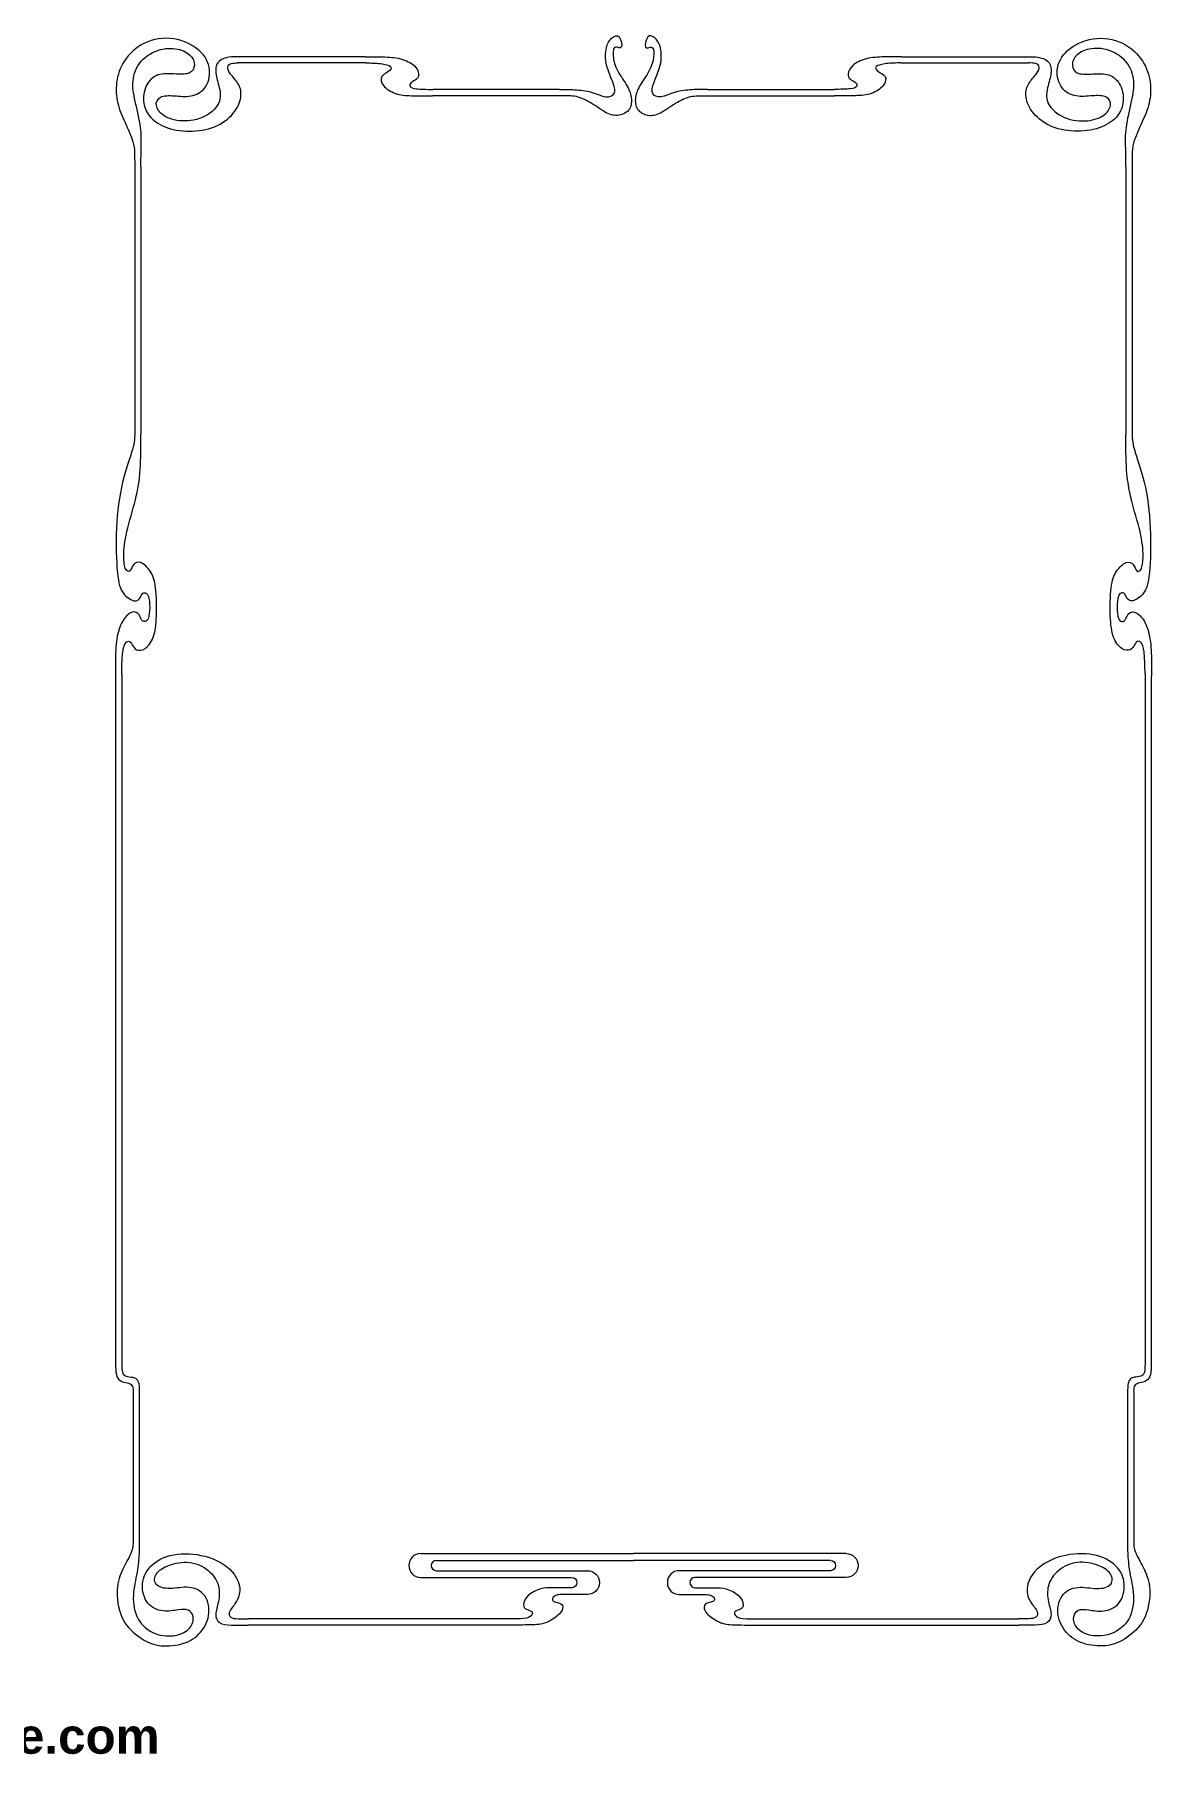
# Model space of a CAD drawing. Header units: millimetres. Extents: x -99 to 91, y -80 to 67.
# Drawn here: x -3.3 to 91.4, y -80.4 to 66.3 of the extents above; entities that cross this region are included whole.
import ezdxf

# ---------------------------------------------------------------- set-up
doc = ezdxf.new("R2010")
doc.units = ezdxf.units.MM
doc.header["$MEASUREMENT"] = 0
doc.layers.add('Layer 1', color=7, linetype='Continuous')

msp = doc.modelspace()

# ---------------------------------------------------------------- linework, layer by layer
at = {"layer": 'Layer 1', "lineweight": 20}
for points, knots in [([(13.98, 64.47), (13.71, 64.47), (13.44, 64.47), (13.15, 64.42), (13.15, 64.42), (12.86, 64.38), (12.56, 64.28), (12.35, 64.1), (12.35, 64.1), (12.14, 63.92), (12.04, 63.66), (12.04, 63.33), (12.04, 63.33), (12.03, 63.01), (12.13, 62.63), (12.25, 62.18), (12.25, 62.18), (12.37, 61.73), (12.52, 61.2), (12.35, 60.7), (12.35, 60.7), (12.19, 60.19), (11.71, 59.72), (11.12, 59.42), (11.12, 59.42), (10.52, 59.12), (9.81, 59), (9.18, 59.02), (9.18, 59.02), (8.56, 59.05), (8.03, 59.22), (7.65, 59.46), (7.65, 59.46), (7.27, 59.71), (7.05, 60.02), (7, 60.32), (7, 60.32), (6.95, 60.61), (7.08, 60.9), (7.36, 61.04), (7.36, 61.04), (7.64, 61.18), (8.07, 61.18), (8.53, 61.15), (8.53, 61.15), (8.99, 61.12), (9.47, 61.06), (9.92, 61.14), (9.92, 61.14), (10.38, 61.22), (10.82, 61.44), (11.11, 61.83), (11.11, 61.83), (11.41, 62.23), (11.57, 62.8), (11.51, 63.37), (11.51, 63.37), (11.45, 63.94), (11.17, 64.51), (10.63, 64.99), (10.63, 64.99), (10.1, 65.47), (9.32, 65.86), (8.47, 65.98), (8.47, 65.98), (7.63, 66.11), (6.72, 65.97), (5.98, 65.62), (5.98, 65.62), (5.24, 65.26), (4.67, 64.7), (4.29, 64.11), (4.29, 64.11), (3.91, 63.53), (3.71, 62.92), (3.63, 62.31), (3.63, 62.31), (3.55, 61.7), (3.59, 61.09), (3.72, 60.53), (3.72, 60.53), (3.85, 59.97), (4.08, 59.46), (4.34, 58.9), (4.34, 58.9), (4.59, 58.33), (4.87, 57.71), (5.01, 57.24), (5.01, 57.24), (5.15, 56.78), (5.15, 56.47), (5.15, 56.13), (5.15, 56.13), (5.16, 55.79), (5.16, 55.41), (5.16, 55.04)], [0, 0, 0, 0, 0.04, 0.04, 0.04, 0.04, 0.08, 0.08, 0.08, 0.08, 0.12, 0.12, 0.12, 0.12, 0.16, 0.16, 0.16, 0.16, 0.2, 0.2, 0.2, 0.2, 0.24, 0.24, 0.24, 0.24, 0.28, 0.28, 0.28, 0.28, 0.32, 0.32, 0.32, 0.32, 0.36, 0.36, 0.36, 0.36, 0.4, 0.4, 0.4, 0.4, 0.44, 0.44, 0.44, 0.44, 0.48, 0.48, 0.48, 0.48, 0.52, 0.52, 0.52, 0.52, 0.56, 0.56, 0.56, 0.56, 0.6, 0.6, 0.6, 0.6, 0.64, 0.64, 0.64, 0.64, 0.68, 0.68, 0.68, 0.68, 0.72, 0.72, 0.72, 0.72, 0.76, 0.76, 0.76, 0.76, 0.8, 0.8, 0.8, 0.8, 0.84, 0.84, 0.84, 0.84, 0.88, 0.88, 0.88, 0.88, 0.92, 0.92, 0.92, 0.92, 1, 1, 1, 1]), ([(41.21, 61.69), (41.62, 61.69), (42.04, 61.69), (42.5, 61.67), (42.5, 61.67), (42.95, 61.64), (43.45, 61.59), (43.91, 61.46), (43.91, 61.46), (44.37, 61.32), (44.79, 61.11), (45.14, 61.06), (45.14, 61.06), (45.48, 61.02), (45.74, 61.14), (45.85, 61.34), (45.85, 61.34), (45.96, 61.54), (45.92, 61.81), (45.76, 62.23), (45.76, 62.23), (45.61, 62.65), (45.34, 63.22), (45.21, 63.76), (45.21, 63.76), (45.08, 64.3), (45.1, 64.82), (45.19, 65.21), (45.19, 65.21), (45.28, 65.6), (45.43, 65.85), (45.64, 66.04), (45.64, 66.04), (45.84, 66.23), (46.1, 66.34), (46.27, 66.14), (46.27, 66.14), (46.45, 65.94), (46.54, 65.42), (46.46, 65.27), (46.46, 65.27), (46.38, 65.11), (46.12, 65.33), (45.96, 65.29), (45.96, 65.29), (45.8, 65.26), (45.74, 64.99), (45.76, 64.64), (45.76, 64.64), (45.77, 64.29), (45.86, 63.85), (46.08, 63.41), (46.08, 63.41), (46.29, 62.97), (46.63, 62.52), (46.87, 62.12), (46.87, 62.12), (47.11, 61.73), (47.24, 61.38), (47.3, 61.02), (47.3, 61.02), (47.35, 60.67), (47.32, 60.3), (47.14, 60.02), (47.14, 60.02), (46.95, 59.75), (46.6, 59.57), (46.26, 59.51), (46.26, 59.51), (45.92, 59.46), (45.58, 59.52), (45.18, 59.72), (45.18, 59.72), (44.79, 59.92), (44.34, 60.26), (43.91, 60.53), (43.91, 60.53), (43.49, 60.79), (43.08, 60.98), (42.65, 61.08), (42.65, 61.08), (42.21, 61.17), (41.74, 61.17), (41.27, 61.16)], [0, 0, 0, 0, 0.045455, 0.045455, 0.045455, 0.045455, 0.090909, 0.090909, 0.090909, 0.090909, 0.136364, 0.136364, 0.136364, 0.136364, 0.181818, 0.181818, 0.181818, 0.181818, 0.227273, 0.227273, 0.227273, 0.227273, 0.272727, 0.272727, 0.272727, 0.272727, 0.318182, 0.318182, 0.318182, 0.318182, 0.363636, 0.363636, 0.363636, 0.363636, 0.409091, 0.409091, 0.409091, 0.409091, 0.454545, 0.454545, 0.454545, 0.454545, 0.5, 0.5, 0.5, 0.5, 0.545455, 0.545455, 0.545455, 0.545455, 0.590909, 0.590909, 0.590909, 0.590909, 0.636364, 0.636364, 0.636364, 0.636364, 0.681818, 0.681818, 0.681818, 0.681818, 0.727273, 0.727273, 0.727273, 0.727273, 0.772727, 0.772727, 0.772727, 0.772727, 0.818182, 0.818182, 0.818182, 0.818182, 0.863636, 0.863636, 0.863636, 0.863636, 0.909091, 0.909091, 0.909091, 0.909091, 1, 1, 1, 1]), ([(53.76, 61.69), (53.35, 61.69), (52.93, 61.69), (52.47, 61.67), (52.47, 61.67), (52.02, 61.64), (51.52, 61.59), (51.06, 61.46), (51.06, 61.46), (50.6, 61.32), (50.18, 61.11), (49.83, 61.06), (49.83, 61.06), (49.49, 61.02), (49.23, 61.14), (49.12, 61.34), (49.12, 61.34), (49.01, 61.54), (49.05, 61.81), (49.21, 62.23), (49.21, 62.23), (49.36, 62.65), (49.63, 63.22), (49.76, 63.76), (49.76, 63.76), (49.89, 64.3), (49.87, 64.82), (49.78, 65.21), (49.78, 65.21), (49.69, 65.6), (49.54, 65.85), (49.33, 66.04), (49.33, 66.04), (49.13, 66.23), (48.87, 66.34), (48.7, 66.14), (48.7, 66.14), (48.52, 65.94), (48.43, 65.42), (48.51, 65.27), (48.51, 65.27), (48.59, 65.11), (48.85, 65.33), (49.01, 65.29), (49.01, 65.29), (49.17, 65.26), (49.23, 64.99), (49.21, 64.64), (49.21, 64.64), (49.2, 64.29), (49.11, 63.85), (48.89, 63.41), (48.89, 63.41), (48.68, 62.97), (48.34, 62.52), (48.1, 62.12), (48.1, 62.12), (47.86, 61.73), (47.73, 61.38), (47.67, 61.02), (47.67, 61.02), (47.62, 60.67), (47.65, 60.3), (47.83, 60.02), (47.83, 60.02), (48.02, 59.75), (48.37, 59.57), (48.71, 59.51), (48.71, 59.51), (49.05, 59.46), (49.39, 59.52), (49.79, 59.72), (49.79, 59.72), (50.18, 59.92), (50.63, 60.26), (51.06, 60.53), (51.06, 60.53), (51.48, 60.79), (51.89, 60.98), (52.32, 61.08), (52.32, 61.08), (52.76, 61.17), (53.23, 61.17), (53.7, 61.16)], [0, 0, 0, 0, 0.045455, 0.045455, 0.045455, 0.045455, 0.090909, 0.090909, 0.090909, 0.090909, 0.136364, 0.136364, 0.136364, 0.136364, 0.181818, 0.181818, 0.181818, 0.181818, 0.227273, 0.227273, 0.227273, 0.227273, 0.272727, 0.272727, 0.272727, 0.272727, 0.318182, 0.318182, 0.318182, 0.318182, 0.363636, 0.363636, 0.363636, 0.363636, 0.409091, 0.409091, 0.409091, 0.409091, 0.454545, 0.454545, 0.454545, 0.454545, 0.5, 0.5, 0.5, 0.5, 0.545455, 0.545455, 0.545455, 0.545455, 0.590909, 0.590909, 0.590909, 0.590909, 0.636364, 0.636364, 0.636364, 0.636364, 0.681818, 0.681818, 0.681818, 0.681818, 0.727273, 0.727273, 0.727273, 0.727273, 0.772727, 0.772727, 0.772727, 0.772727, 0.818182, 0.818182, 0.818182, 0.818182, 0.863636, 0.863636, 0.863636, 0.863636, 0.909091, 0.909091, 0.909091, 0.909091, 1, 1, 1, 1]), ([(80.99, 64.47), (81.26, 64.47), (81.53, 64.47), (81.82, 64.42), (81.82, 64.42), (82.11, 64.38), (82.41, 64.28), (82.62, 64.1), (82.62, 64.1), (82.83, 63.92), (82.93, 63.66), (82.93, 63.33), (82.93, 63.33), (82.94, 63.01), (82.84, 62.63), (82.72, 62.18), (82.72, 62.18), (82.6, 61.73), (82.45, 61.2), (82.62, 60.7), (82.62, 60.7), (82.78, 60.19), (83.26, 59.72), (83.85, 59.42), (83.85, 59.42), (84.45, 59.12), (85.16, 59), (85.79, 59.02), (85.79, 59.02), (86.41, 59.05), (86.94, 59.22), (87.32, 59.46), (87.32, 59.46), (87.7, 59.71), (87.92, 60.02), (87.97, 60.32), (87.97, 60.32), (88.02, 60.61), (87.89, 60.9), (87.61, 61.04), (87.61, 61.04), (87.33, 61.18), (86.9, 61.18), (86.44, 61.15), (86.44, 61.15), (85.98, 61.12), (85.5, 61.06), (85.05, 61.14), (85.05, 61.14), (84.59, 61.22), (84.15, 61.44), (83.86, 61.83), (83.86, 61.83), (83.56, 62.23), (83.4, 62.8), (83.46, 63.37), (83.46, 63.37), (83.52, 63.94), (83.8, 64.51), (84.33, 64.99), (84.33, 64.99), (84.87, 65.47), (85.65, 65.86), (86.5, 65.98), (86.5, 65.98), (87.34, 66.11), (88.25, 65.97), (88.99, 65.62), (88.99, 65.62), (89.73, 65.26), (90.3, 64.7), (90.68, 64.11), (90.68, 64.11), (91.06, 63.53), (91.26, 62.92), (91.34, 62.31), (91.34, 62.31), (91.42, 61.7), (91.38, 61.09), (91.25, 60.53), (91.25, 60.53), (91.12, 59.97), (90.89, 59.46), (90.63, 58.9), (90.63, 58.9), (90.38, 58.33), (90.1, 57.71), (89.96, 57.24), (89.96, 57.24), (89.82, 56.78), (89.82, 56.47), (89.82, 56.13), (89.82, 56.13), (89.81, 55.79), (89.81, 55.41), (89.81, 55.04)], [0, 0, 0, 0, 0.04, 0.04, 0.04, 0.04, 0.08, 0.08, 0.08, 0.08, 0.12, 0.12, 0.12, 0.12, 0.16, 0.16, 0.16, 0.16, 0.2, 0.2, 0.2, 0.2, 0.24, 0.24, 0.24, 0.24, 0.28, 0.28, 0.28, 0.28, 0.32, 0.32, 0.32, 0.32, 0.36, 0.36, 0.36, 0.36, 0.4, 0.4, 0.4, 0.4, 0.44, 0.44, 0.44, 0.44, 0.48, 0.48, 0.48, 0.48, 0.52, 0.52, 0.52, 0.52, 0.56, 0.56, 0.56, 0.56, 0.6, 0.6, 0.6, 0.6, 0.64, 0.64, 0.64, 0.64, 0.68, 0.68, 0.68, 0.68, 0.72, 0.72, 0.72, 0.72, 0.76, 0.76, 0.76, 0.76, 0.8, 0.8, 0.8, 0.8, 0.84, 0.84, 0.84, 0.84, 0.88, 0.88, 0.88, 0.88, 0.92, 0.92, 0.92, 0.92, 1, 1, 1, 1]), ([(5.69, 55.16), (5.69, 55.77), (5.7, 56.39), (5.71, 56.9), (5.71, 56.9), (5.72, 57.41), (5.74, 57.83), (5.65, 58.47), (5.65, 58.47), (5.56, 59.12), (5.36, 59.99), (5.21, 60.68), (5.21, 60.68), (5.06, 61.37), (4.96, 61.87), (5.02, 62.43), (5.02, 62.43), (5.07, 62.98), (5.29, 63.6), (5.71, 64.08), (5.71, 64.08), (6.13, 64.56), (6.75, 64.91), (7.34, 65.07), (7.34, 65.07), (7.93, 65.23), (8.5, 65.2), (8.97, 65.07), (8.97, 65.07), (9.43, 64.94), (9.8, 64.7), (10.01, 64.42), (10.01, 64.42), (10.22, 64.13), (10.27, 63.8), (10.19, 63.54), (10.19, 63.54), (10.12, 63.28), (9.92, 63.11), (9.59, 63.03), (9.59, 63.03), (9.26, 62.96), (8.8, 62.99), (8.33, 63.01), (8.33, 63.01), (7.86, 63.04), (7.38, 63.04), (6.98, 62.86), (6.98, 62.86), (6.57, 62.67), (6.24, 62.28), (6.07, 61.82), (6.07, 61.82), (5.89, 61.36), (5.87, 60.82), (5.97, 60.37), (5.97, 60.37), (6.07, 59.91), (6.29, 59.53), (6.66, 59.18), (6.66, 59.18), (7.03, 58.84), (7.55, 58.54), (8.19, 58.36), (8.19, 58.36), (8.84, 58.18), (9.6, 58.12), (10.35, 58.18), (10.35, 58.18), (11.09, 58.24), (11.81, 58.42), (12.41, 58.75), (12.41, 58.75), (13, 59.07), (13.48, 59.55), (13.78, 60.02), (13.78, 60.02), (14.07, 60.48), (14.19, 60.94), (14.18, 61.33), (14.18, 61.33), (14.18, 61.71), (14.05, 62.03), (13.85, 62.31), (13.85, 62.31), (13.66, 62.6), (13.4, 62.85), (13.24, 63.07), (13.24, 63.07), (13.09, 63.28), (13.03, 63.46), (13.06, 63.59), (13.06, 63.59), (13.08, 63.73), (13.18, 63.83), (13.34, 63.89), (13.34, 63.89), (13.51, 63.94), (13.73, 63.94), (13.95, 63.94)], [0, 0, 0, 0, 0.038462, 0.038462, 0.038462, 0.038462, 0.076923, 0.076923, 0.076923, 0.076923, 0.115385, 0.115385, 0.115385, 0.115385, 0.153846, 0.153846, 0.153846, 0.153846, 0.192308, 0.192308, 0.192308, 0.192308, 0.230769, 0.230769, 0.230769, 0.230769, 0.269231, 0.269231, 0.269231, 0.269231, 0.307692, 0.307692, 0.307692, 0.307692, 0.346154, 0.346154, 0.346154, 0.346154, 0.384615, 0.384615, 0.384615, 0.384615, 0.423077, 0.423077, 0.423077, 0.423077, 0.461538, 0.461538, 0.461538, 0.461538, 0.5, 0.5, 0.5, 0.5, 0.538462, 0.538462, 0.538462, 0.538462, 0.576923, 0.576923, 0.576923, 0.576923, 0.615385, 0.615385, 0.615385, 0.615385, 0.653846, 0.653846, 0.653846, 0.653846, 0.692308, 0.692308, 0.692308, 0.692308, 0.730769, 0.730769, 0.730769, 0.730769, 0.769231, 0.769231, 0.769231, 0.769231, 0.807692, 0.807692, 0.807692, 0.807692, 0.846154, 0.846154, 0.846154, 0.846154, 0.884615, 0.884615, 0.884615, 0.884615, 0.923077, 0.923077, 0.923077, 0.923077, 1, 1, 1, 1]), ([(89.28, 55.16), (89.28, 55.77), (89.27, 56.39), (89.26, 56.9), (89.26, 56.9), (89.25, 57.41), (89.23, 57.83), (89.32, 58.47), (89.32, 58.47), (89.41, 59.12), (89.61, 59.99), (89.76, 60.68), (89.76, 60.68), (89.91, 61.37), (90.01, 61.87), (89.95, 62.43), (89.95, 62.43), (89.9, 62.98), (89.68, 63.6), (89.26, 64.08), (89.26, 64.08), (88.84, 64.56), (88.22, 64.91), (87.63, 65.07), (87.63, 65.07), (87.04, 65.23), (86.47, 65.2), (86, 65.07), (86, 65.07), (85.54, 64.94), (85.17, 64.7), (84.96, 64.42), (84.96, 64.42), (84.75, 64.13), (84.7, 63.8), (84.78, 63.54), (84.78, 63.54), (84.85, 63.28), (85.05, 63.11), (85.38, 63.03), (85.38, 63.03), (85.71, 62.96), (86.17, 62.99), (86.64, 63.01), (86.64, 63.01), (87.11, 63.04), (87.59, 63.04), (87.99, 62.86), (87.99, 62.86), (88.4, 62.67), (88.73, 62.28), (88.9, 61.82), (88.9, 61.82), (89.08, 61.36), (89.1, 60.82), (89, 60.37), (89, 60.37), (88.9, 59.91), (88.68, 59.53), (88.31, 59.18), (88.31, 59.18), (87.94, 58.84), (87.42, 58.54), (86.78, 58.36), (86.78, 58.36), (86.13, 58.18), (85.37, 58.12), (84.62, 58.18), (84.62, 58.18), (83.88, 58.24), (83.16, 58.42), (82.56, 58.75), (82.56, 58.75), (81.97, 59.07), (81.49, 59.55), (81.19, 60.02), (81.19, 60.02), (80.9, 60.48), (80.78, 60.94), (80.79, 61.33), (80.79, 61.33), (80.79, 61.71), (80.92, 62.03), (81.12, 62.31), (81.12, 62.31), (81.31, 62.6), (81.57, 62.85), (81.72, 63.07), (81.72, 63.07), (81.88, 63.28), (81.94, 63.46), (81.91, 63.59), (81.91, 63.59), (81.89, 63.73), (81.79, 63.83), (81.63, 63.89), (81.63, 63.89), (81.46, 63.94), (81.24, 63.94), (81.02, 63.94)], [0, 0, 0, 0, 0.038462, 0.038462, 0.038462, 0.038462, 0.076923, 0.076923, 0.076923, 0.076923, 0.115385, 0.115385, 0.115385, 0.115385, 0.153846, 0.153846, 0.153846, 0.153846, 0.192308, 0.192308, 0.192308, 0.192308, 0.230769, 0.230769, 0.230769, 0.230769, 0.269231, 0.269231, 0.269231, 0.269231, 0.307692, 0.307692, 0.307692, 0.307692, 0.346154, 0.346154, 0.346154, 0.346154, 0.384615, 0.384615, 0.384615, 0.384615, 0.423077, 0.423077, 0.423077, 0.423077, 0.461538, 0.461538, 0.461538, 0.461538, 0.5, 0.5, 0.5, 0.5, 0.538462, 0.538462, 0.538462, 0.538462, 0.576923, 0.576923, 0.576923, 0.576923, 0.615385, 0.615385, 0.615385, 0.615385, 0.653846, 0.653846, 0.653846, 0.653846, 0.692308, 0.692308, 0.692308, 0.692308, 0.730769, 0.730769, 0.730769, 0.730769, 0.769231, 0.769231, 0.769231, 0.769231, 0.807692, 0.807692, 0.807692, 0.807692, 0.846154, 0.846154, 0.846154, 0.846154, 0.884615, 0.884615, 0.884615, 0.884615, 0.923077, 0.923077, 0.923077, 0.923077, 1, 1, 1, 1]), ([(24.72, 64.47), (25.21, 64.47), (25.69, 64.47), (26.2, 64.46), (26.2, 64.46), (26.71, 64.44), (27.25, 64.41), (27.72, 64.29), (27.72, 64.29), (28.2, 64.17), (28.61, 63.95), (28.87, 63.71), (28.87, 63.71), (29.14, 63.47), (29.24, 63.22), (29.26, 63.02), (29.26, 63.02), (29.28, 62.82), (29.21, 62.66), (29.07, 62.55), (29.07, 62.55), (28.94, 62.44), (28.74, 62.38), (28.63, 62.28), (28.63, 62.28), (28.51, 62.18), (28.49, 62.04), (28.55, 61.94), (28.55, 61.94), (28.6, 61.84), (28.74, 61.78), (29.07, 61.75), (29.07, 61.75), (29.4, 61.71), (29.93, 61.7), (30.46, 61.69)], [0, 0, 0, 0, 0.1, 0.1, 0.1, 0.1, 0.2, 0.2, 0.2, 0.2, 0.3, 0.3, 0.3, 0.3, 0.4, 0.4, 0.4, 0.4, 0.5, 0.5, 0.5, 0.5, 0.6, 0.6, 0.6, 0.6, 0.7, 0.7, 0.7, 0.7, 0.8, 0.8, 0.8, 0.8, 1, 1, 1, 1]), ([(24.78, 63.94), (25.2, 63.94), (25.62, 63.93), (26.01, 63.89), (26.01, 63.89), (26.4, 63.84), (26.76, 63.76), (26.88, 63.64), (26.88, 63.64), (27, 63.51), (26.87, 63.33), (26.68, 63.2), (26.68, 63.2), (26.49, 63.06), (26.24, 62.97), (26.13, 62.78), (26.13, 62.78), (26.02, 62.59), (26.06, 62.3), (26.28, 62.02), (26.28, 62.02), (26.5, 61.75), (26.89, 61.5), (27.3, 61.35), (27.3, 61.35), (27.71, 61.21), (28.12, 61.17), (28.65, 61.16), (28.65, 61.16), (29.17, 61.14), (29.8, 61.15), (30.43, 61.16)], [0, 0, 0, 0, 0.111111, 0.111111, 0.111111, 0.111111, 0.222222, 0.222222, 0.222222, 0.222222, 0.333333, 0.333333, 0.333333, 0.333333, 0.444444, 0.444444, 0.444444, 0.444444, 0.555556, 0.555556, 0.555556, 0.555556, 0.666667, 0.666667, 0.666667, 0.666667, 0.777778, 0.777778, 0.777778, 0.777778, 1, 1, 1, 1]), ([(70.25, 64.47), (69.76, 64.47), (69.27, 64.47), (68.77, 64.46), (68.77, 64.46), (68.26, 64.44), (67.72, 64.41), (67.25, 64.29), (67.25, 64.29), (66.77, 64.17), (66.36, 63.95), (66.1, 63.71), (66.1, 63.71), (65.83, 63.47), (65.73, 63.22), (65.71, 63.02), (65.71, 63.02), (65.69, 62.82), (65.76, 62.66), (65.9, 62.55), (65.9, 62.55), (66.03, 62.44), (66.23, 62.38), (66.34, 62.28), (66.34, 62.28), (66.46, 62.18), (66.48, 62.04), (66.42, 61.94), (66.42, 61.94), (66.37, 61.84), (66.23, 61.78), (65.9, 61.75), (65.9, 61.75), (65.57, 61.71), (65.04, 61.7), (64.51, 61.69)], [0, 0, 0, 0, 0.1, 0.1, 0.1, 0.1, 0.2, 0.2, 0.2, 0.2, 0.3, 0.3, 0.3, 0.3, 0.4, 0.4, 0.4, 0.4, 0.5, 0.5, 0.5, 0.5, 0.6, 0.6, 0.6, 0.6, 0.7, 0.7, 0.7, 0.7, 0.8, 0.8, 0.8, 0.8, 1, 1, 1, 1]), ([(70.19, 63.94), (69.77, 63.94), (69.35, 63.93), (68.96, 63.89), (68.96, 63.89), (68.57, 63.84), (68.21, 63.76), (68.09, 63.64), (68.09, 63.64), (67.97, 63.51), (68.1, 63.33), (68.29, 63.2), (68.29, 63.2), (68.48, 63.06), (68.73, 62.97), (68.84, 62.78), (68.84, 62.78), (68.95, 62.59), (68.91, 62.3), (68.69, 62.02), (68.69, 62.02), (68.47, 61.75), (68.08, 61.5), (67.67, 61.35), (67.67, 61.35), (67.26, 61.21), (66.85, 61.17), (66.32, 61.16), (66.32, 61.16), (65.8, 61.14), (65.17, 61.15), (64.54, 61.16)], [0, 0, 0, 0, 0.111111, 0.111111, 0.111111, 0.111111, 0.222222, 0.222222, 0.222222, 0.222222, 0.333333, 0.333333, 0.333333, 0.333333, 0.444444, 0.444444, 0.444444, 0.444444, 0.555556, 0.555556, 0.555556, 0.555556, 0.666667, 0.666667, 0.666667, 0.666667, 0.777778, 0.777778, 0.777778, 0.777778, 1, 1, 1, 1]), ([(5.16, 32.51), (5.16, 32.16), (5.16, 31.81), (4.97, 31.15), (4.97, 31.15), (4.78, 30.49), (4.41, 29.53), (4.13, 28.38), (4.13, 28.38), (3.86, 27.22), (3.68, 25.88), (3.61, 24.49), (3.61, 24.49), (3.55, 23.1), (3.6, 21.67), (3.69, 20.72), (3.69, 20.72), (3.79, 19.78), (3.94, 19.31), (4.2, 18.97), (4.2, 18.97), (4.47, 18.62), (4.84, 18.38), (5.1, 18.33), (5.1, 18.33), (5.36, 18.28), (5.51, 18.41), (5.61, 18.56), (5.61, 18.56), (5.7, 18.72), (5.75, 18.89), (5.85, 18.96), (5.85, 18.96), (5.96, 19.04), (6.13, 19.02), (6.25, 18.85), (6.25, 18.85), (6.36, 18.69), (6.41, 18.38), (6.43, 18.03), (6.43, 18.03), (6.44, 17.68), (6.42, 17.29), (6.37, 17.02), (6.37, 17.02), (6.32, 16.76), (6.24, 16.64), (6.12, 16.59), (6.12, 16.59), (6, 16.53), (5.85, 16.56), (5.75, 16.7), (5.75, 16.7), (5.65, 16.85), (5.59, 17.11), (5.43, 17.26), (5.43, 17.26), (5.27, 17.4), (5.01, 17.43), (4.76, 17.28), (4.76, 17.28), (4.5, 17.14), (4.25, 16.82), (4.04, 16.42), (4.04, 16.42), (3.84, 16.01), (3.69, 15.51), (3.61, 14.88), (3.61, 14.88), (3.53, 14.25), (3.52, 13.49), (3.52, 12.95), (3.52, 12.95), (3.52, 12.42), (3.53, 12.11), (3.53, 11.8)], [0, 0, 0, 0, 0.05, 0.05, 0.05, 0.05, 0.1, 0.1, 0.1, 0.1, 0.15, 0.15, 0.15, 0.15, 0.2, 0.2, 0.2, 0.2, 0.25, 0.25, 0.25, 0.25, 0.3, 0.3, 0.3, 0.3, 0.35, 0.35, 0.35, 0.35, 0.4, 0.4, 0.4, 0.4, 0.45, 0.45, 0.45, 0.45, 0.5, 0.5, 0.5, 0.5, 0.55, 0.55, 0.55, 0.55, 0.6, 0.6, 0.6, 0.6, 0.65, 0.65, 0.65, 0.65, 0.7, 0.7, 0.7, 0.7, 0.75, 0.75, 0.75, 0.75, 0.8, 0.8, 0.8, 0.8, 0.85, 0.85, 0.85, 0.85, 0.9, 0.9, 0.9, 0.9, 1, 1, 1, 1]), ([(4.06, 12.12), (4.07, 12.52), (4.07, 12.93), (4.1, 13.35), (4.1, 13.35), (4.12, 13.78), (4.16, 14.23), (4.26, 14.51), (4.26, 14.51), (4.36, 14.79), (4.51, 14.91), (4.64, 14.9), (4.64, 14.9), (4.76, 14.89), (4.86, 14.76), (4.96, 14.6), (4.96, 14.6), (5.05, 14.45), (5.14, 14.26), (5.32, 14.17), (5.32, 14.17), (5.5, 14.09), (5.77, 14.11), (6.04, 14.28), (6.04, 14.28), (6.3, 14.45), (6.56, 14.78), (6.73, 15.24), (6.73, 15.24), (6.9, 15.7), (6.98, 16.29), (7.01, 17.05), (7.01, 17.05), (7.04, 17.81), (7.02, 18.75), (6.94, 19.42), (6.94, 19.42), (6.85, 20.09), (6.71, 20.49), (6.48, 20.83), (6.48, 20.83), (6.26, 21.17), (5.94, 21.46), (5.68, 21.56), (5.68, 21.56), (5.41, 21.66), (5.21, 21.57), (5.08, 21.4), (5.08, 21.4), (4.94, 21.23), (4.88, 20.98), (4.77, 20.87), (4.77, 20.87), (4.67, 20.77), (4.51, 20.81), (4.4, 21.02), (4.4, 21.02), (4.29, 21.23), (4.23, 21.62), (4.23, 22.16), (4.23, 22.16), (4.23, 22.69), (4.3, 23.38), (4.49, 24.21), (4.49, 24.21), (4.69, 25.04), (5, 26.01), (5.22, 26.88), (5.22, 26.88), (5.44, 27.76), (5.56, 28.53), (5.63, 29.45), (5.63, 29.45), (5.69, 30.36), (5.69, 31.4), (5.69, 32.45)], [0, 0, 0, 0, 0.05, 0.05, 0.05, 0.05, 0.1, 0.1, 0.1, 0.1, 0.15, 0.15, 0.15, 0.15, 0.2, 0.2, 0.2, 0.2, 0.25, 0.25, 0.25, 0.25, 0.3, 0.3, 0.3, 0.3, 0.35, 0.35, 0.35, 0.35, 0.4, 0.4, 0.4, 0.4, 0.45, 0.45, 0.45, 0.45, 0.5, 0.5, 0.5, 0.5, 0.55, 0.55, 0.55, 0.55, 0.6, 0.6, 0.6, 0.6, 0.65, 0.65, 0.65, 0.65, 0.7, 0.7, 0.7, 0.7, 0.75, 0.75, 0.75, 0.75, 0.8, 0.8, 0.8, 0.8, 0.85, 0.85, 0.85, 0.85, 0.9, 0.9, 0.9, 0.9, 1, 1, 1, 1]), ([(90.91, 12.12), (90.9, 12.52), (90.9, 12.93), (90.87, 13.35), (90.87, 13.35), (90.85, 13.78), (90.81, 14.23), (90.71, 14.51), (90.71, 14.51), (90.61, 14.79), (90.46, 14.91), (90.33, 14.9), (90.33, 14.9), (90.21, 14.89), (90.11, 14.76), (90.01, 14.6), (90.01, 14.6), (89.92, 14.45), (89.83, 14.26), (89.65, 14.17), (89.65, 14.17), (89.47, 14.09), (89.2, 14.11), (88.93, 14.28), (88.93, 14.28), (88.67, 14.45), (88.41, 14.78), (88.24, 15.24), (88.24, 15.24), (88.07, 15.7), (87.99, 16.29), (87.96, 17.05), (87.96, 17.05), (87.93, 17.81), (87.95, 18.75), (88.03, 19.42), (88.03, 19.42), (88.12, 20.09), (88.26, 20.49), (88.49, 20.83), (88.49, 20.83), (88.71, 21.17), (89.03, 21.46), (89.29, 21.56), (89.29, 21.56), (89.56, 21.66), (89.76, 21.57), (89.89, 21.4), (89.89, 21.4), (90.03, 21.23), (90.09, 20.98), (90.2, 20.87), (90.2, 20.87), (90.3, 20.77), (90.46, 20.81), (90.57, 21.02), (90.57, 21.02), (90.68, 21.23), (90.74, 21.62), (90.74, 22.16), (90.74, 22.16), (90.74, 22.69), (90.67, 23.38), (90.48, 24.21), (90.48, 24.21), (90.28, 25.04), (89.97, 26.01), (89.75, 26.88), (89.75, 26.88), (89.53, 27.76), (89.41, 28.53), (89.34, 29.45), (89.34, 29.45), (89.28, 30.36), (89.28, 31.4), (89.28, 32.45)], [0, 0, 0, 0, 0.05, 0.05, 0.05, 0.05, 0.1, 0.1, 0.1, 0.1, 0.15, 0.15, 0.15, 0.15, 0.2, 0.2, 0.2, 0.2, 0.25, 0.25, 0.25, 0.25, 0.3, 0.3, 0.3, 0.3, 0.35, 0.35, 0.35, 0.35, 0.4, 0.4, 0.4, 0.4, 0.45, 0.45, 0.45, 0.45, 0.5, 0.5, 0.5, 0.5, 0.55, 0.55, 0.55, 0.55, 0.6, 0.6, 0.6, 0.6, 0.65, 0.65, 0.65, 0.65, 0.7, 0.7, 0.7, 0.7, 0.75, 0.75, 0.75, 0.75, 0.8, 0.8, 0.8, 0.8, 0.85, 0.85, 0.85, 0.85, 0.9, 0.9, 0.9, 0.9, 1, 1, 1, 1]), ([(89.81, 32.51), (89.81, 32.16), (89.81, 31.81), (90, 31.15), (90, 31.15), (90.19, 30.49), (90.56, 29.53), (90.84, 28.38), (90.84, 28.38), (91.11, 27.22), (91.29, 25.88), (91.35, 24.49), (91.35, 24.49), (91.42, 23.1), (91.37, 21.67), (91.28, 20.72), (91.28, 20.72), (91.18, 19.78), (91.03, 19.31), (90.77, 18.97), (90.77, 18.97), (90.5, 18.62), (90.13, 18.38), (89.87, 18.33), (89.87, 18.33), (89.61, 18.28), (89.46, 18.41), (89.36, 18.56), (89.36, 18.56), (89.27, 18.72), (89.22, 18.89), (89.12, 18.96), (89.12, 18.96), (89.01, 19.04), (88.84, 19.02), (88.72, 18.85), (88.72, 18.85), (88.61, 18.69), (88.56, 18.38), (88.54, 18.03), (88.54, 18.03), (88.53, 17.68), (88.55, 17.29), (88.6, 17.02), (88.6, 17.02), (88.65, 16.76), (88.73, 16.64), (88.85, 16.59), (88.85, 16.59), (88.97, 16.53), (89.12, 16.56), (89.22, 16.7), (89.22, 16.7), (89.32, 16.85), (89.38, 17.11), (89.54, 17.26), (89.54, 17.26), (89.7, 17.4), (89.96, 17.43), (90.21, 17.28), (90.21, 17.28), (90.47, 17.14), (90.72, 16.82), (90.93, 16.42), (90.93, 16.42), (91.13, 16.01), (91.28, 15.51), (91.36, 14.88), (91.36, 14.88), (91.44, 14.25), (91.45, 13.49), (91.45, 12.95), (91.45, 12.95), (91.45, 12.42), (91.44, 12.11), (91.44, 11.8)], [0, 0, 0, 0, 0.05, 0.05, 0.05, 0.05, 0.1, 0.1, 0.1, 0.1, 0.15, 0.15, 0.15, 0.15, 0.2, 0.2, 0.2, 0.2, 0.25, 0.25, 0.25, 0.25, 0.3, 0.3, 0.3, 0.3, 0.35, 0.35, 0.35, 0.35, 0.4, 0.4, 0.4, 0.4, 0.45, 0.45, 0.45, 0.45, 0.5, 0.5, 0.5, 0.5, 0.55, 0.55, 0.55, 0.55, 0.6, 0.6, 0.6, 0.6, 0.65, 0.65, 0.65, 0.65, 0.7, 0.7, 0.7, 0.7, 0.75, 0.75, 0.75, 0.75, 0.8, 0.8, 0.8, 0.8, 0.85, 0.85, 0.85, 0.85, 0.9, 0.9, 0.9, 0.9, 1, 1, 1, 1]), ([(3.53, -45.5), (3.53, -45.99), (3.53, -46.49), (3.55, -46.85), (3.55, -46.85), (3.57, -47.21), (3.61, -47.43), (3.73, -47.6), (3.73, -47.6), (3.84, -47.76), (4.02, -47.87), (4.22, -47.93), (4.22, -47.93), (4.42, -47.99), (4.63, -48), (4.77, -48.07), (4.77, -48.07), (4.91, -48.14), (4.98, -48.27), (5.01, -48.43), (5.01, -48.43), (5.04, -48.58), (5.03, -48.77), (5.02, -48.96)], [0, 0, 0, 0, 0.142857, 0.142857, 0.142857, 0.142857, 0.285714, 0.285714, 0.285714, 0.285714, 0.428571, 0.428571, 0.428571, 0.428571, 0.571429, 0.571429, 0.571429, 0.571429, 0.714286, 0.714286, 0.714286, 0.714286, 1, 1, 1, 1]), ([(4.06, -45.65), (4.06, -45.99), (4.06, -46.34), (4.07, -46.61), (4.07, -46.61), (4.08, -46.88), (4.09, -47.07), (4.16, -47.21), (4.16, -47.21), (4.24, -47.35), (4.37, -47.43), (4.55, -47.47), (4.55, -47.47), (4.73, -47.51), (4.96, -47.5), (5.12, -47.56), (5.12, -47.56), (5.28, -47.62), (5.38, -47.73), (5.44, -47.86), (5.44, -47.86), (5.5, -47.99), (5.52, -48.12), (5.53, -48.29), (5.53, -48.29), (5.54, -48.47), (5.54, -48.68), (5.55, -48.89)], [0, 0, 0, 0, 0.125, 0.125, 0.125, 0.125, 0.25, 0.25, 0.25, 0.25, 0.375, 0.375, 0.375, 0.375, 0.5, 0.5, 0.5, 0.5, 0.625, 0.625, 0.625, 0.625, 0.75, 0.75, 0.75, 0.75, 1, 1, 1, 1]), ([(90.91, -45.65), (90.91, -45.99), (90.91, -46.34), (90.9, -46.61), (90.9, -46.61), (90.89, -46.88), (90.88, -47.07), (90.81, -47.21), (90.81, -47.21), (90.73, -47.35), (90.6, -47.43), (90.42, -47.47), (90.42, -47.47), (90.24, -47.51), (90.01, -47.5), (89.85, -47.56), (89.85, -47.56), (89.69, -47.62), (89.59, -47.73), (89.53, -47.86), (89.53, -47.86), (89.47, -47.99), (89.45, -48.12), (89.44, -48.29), (89.44, -48.29), (89.43, -48.47), (89.43, -48.68), (89.42, -48.89)], [0, 0, 0, 0, 0.125, 0.125, 0.125, 0.125, 0.25, 0.25, 0.25, 0.25, 0.375, 0.375, 0.375, 0.375, 0.5, 0.5, 0.5, 0.5, 0.625, 0.625, 0.625, 0.625, 0.75, 0.75, 0.75, 0.75, 1, 1, 1, 1]), ([(91.44, -45.5), (91.44, -45.99), (91.44, -46.49), (91.42, -46.85), (91.42, -46.85), (91.4, -47.21), (91.35, -47.43), (91.24, -47.6), (91.24, -47.6), (91.13, -47.76), (90.95, -47.87), (90.75, -47.93), (90.75, -47.93), (90.55, -47.99), (90.34, -48), (90.2, -48.07), (90.2, -48.07), (90.06, -48.14), (89.99, -48.27), (89.96, -48.43), (89.96, -48.43), (89.93, -48.58), (89.94, -48.77), (89.95, -48.96)], [0, 0, 0, 0, 0.142857, 0.142857, 0.142857, 0.142857, 0.285714, 0.285714, 0.285714, 0.285714, 0.428571, 0.428571, 0.428571, 0.428571, 0.571429, 0.571429, 0.571429, 0.571429, 0.714286, 0.714286, 0.714286, 0.714286, 1, 1, 1, 1]), ([(5.02, -61.54), (5.02, -61.69), (5.02, -61.83), (4.98, -62.01), (4.98, -62.01), (4.95, -62.18), (4.89, -62.37), (4.72, -62.7), (4.72, -62.7), (4.55, -63.03), (4.28, -63.49), (4.06, -64), (4.06, -64), (3.83, -64.51), (3.66, -65.08), (3.66, -65.8), (3.66, -65.8), (3.66, -66.53), (3.82, -67.42), (4.19, -68.1), (4.19, -68.1), (4.55, -68.78), (5.11, -69.26), (5.62, -69.6), (5.62, -69.6), (6.13, -69.95), (6.59, -70.16), (7.18, -70.26), (7.18, -70.26), (7.76, -70.35), (8.47, -70.31), (9.08, -70.15), (9.08, -70.15), (9.69, -70), (10.2, -69.71), (10.61, -69.29), (10.61, -69.29), (11.02, -68.88), (11.33, -68.33), (11.43, -67.74), (11.43, -67.74), (11.53, -67.15), (11.41, -66.51), (11.11, -66.07), (11.11, -66.07), (10.8, -65.63), (10.3, -65.39), (9.77, -65.34), (9.77, -65.34), (9.24, -65.29), (8.68, -65.43), (8.16, -65.44), (8.16, -65.44), (7.65, -65.45), (7.19, -65.33), (6.98, -65.08), (6.98, -65.08), (6.77, -64.84), (6.82, -64.47), (7.03, -64.17), (7.03, -64.17), (7.23, -63.87), (7.6, -63.64), (8.09, -63.47), (8.09, -63.47), (8.58, -63.29), (9.2, -63.17), (9.8, -63.23), (9.8, -63.23), (10.39, -63.29), (10.96, -63.54), (11.39, -63.9), (11.39, -63.9), (11.83, -64.26), (12.13, -64.72), (12.26, -65.2), (12.26, -65.2), (12.39, -65.67), (12.35, -66.15), (12.26, -66.56), (12.26, -66.56), (12.18, -66.97), (12.05, -67.31), (12.04, -67.61), (12.04, -67.61), (12.04, -67.91), (12.14, -68.18), (12.37, -68.33), (12.37, -68.33), (12.61, -68.49), (12.96, -68.53), (13.38, -68.54), (13.38, -68.54), (13.8, -68.56), (14.29, -68.55), (14.77, -68.54)], [0, 0, 0, 0, 0.04, 0.04, 0.04, 0.04, 0.08, 0.08, 0.08, 0.08, 0.12, 0.12, 0.12, 0.12, 0.16, 0.16, 0.16, 0.16, 0.2, 0.2, 0.2, 0.2, 0.24, 0.24, 0.24, 0.24, 0.28, 0.28, 0.28, 0.28, 0.32, 0.32, 0.32, 0.32, 0.36, 0.36, 0.36, 0.36, 0.4, 0.4, 0.4, 0.4, 0.44, 0.44, 0.44, 0.44, 0.48, 0.48, 0.48, 0.48, 0.52, 0.52, 0.52, 0.52, 0.56, 0.56, 0.56, 0.56, 0.6, 0.6, 0.6, 0.6, 0.64, 0.64, 0.64, 0.64, 0.68, 0.68, 0.68, 0.68, 0.72, 0.72, 0.72, 0.72, 0.76, 0.76, 0.76, 0.76, 0.8, 0.8, 0.8, 0.8, 0.84, 0.84, 0.84, 0.84, 0.88, 0.88, 0.88, 0.88, 0.92, 0.92, 0.92, 0.92, 1, 1, 1, 1]), ([(5.55, -61.57), (5.55, -61.82), (5.55, -62.06), (5.53, -62.47), (5.53, -62.47), (5.51, -62.87), (5.47, -63.44), (5.36, -64.06), (5.36, -64.06), (5.25, -64.68), (5.09, -65.34), (5.05, -66.04), (5.05, -66.04), (5.02, -66.73), (5.12, -67.45), (5.45, -68.03), (5.45, -68.03), (5.78, -68.6), (6.33, -69.03), (6.91, -69.26), (6.91, -69.26), (7.49, -69.48), (8.11, -69.51), (8.63, -69.41), (8.63, -69.41), (9.15, -69.31), (9.58, -69.08), (9.83, -68.78), (9.83, -68.78), (10.08, -68.49), (10.16, -68.12), (10.11, -67.84), (10.11, -67.84), (10.07, -67.57), (9.91, -67.37), (9.7, -67.28), (9.7, -67.28), (9.49, -67.19), (9.22, -67.2), (8.86, -67.25), (8.86, -67.25), (8.5, -67.3), (8.05, -67.39), (7.57, -67.34), (7.57, -67.34), (7.1, -67.29), (6.61, -67.09), (6.28, -66.68), (6.28, -66.68), (5.95, -66.27), (5.78, -65.63), (5.83, -65.05), (5.83, -65.05), (5.87, -64.47), (6.12, -63.95), (6.57, -63.51), (6.57, -63.51), (7.02, -63.08), (7.67, -62.72), (8.47, -62.58), (8.47, -62.58), (9.28, -62.43), (10.25, -62.48), (11.11, -62.7), (11.11, -62.7), (11.98, -62.93), (12.75, -63.33), (13.26, -63.83), (13.26, -63.83), (13.77, -64.33), (14.03, -64.93), (14.07, -65.42), (14.07, -65.42), (14.11, -65.91), (13.95, -66.29), (13.75, -66.61), (13.75, -66.61), (13.54, -66.93), (13.31, -67.19), (13.22, -67.4), (13.22, -67.4), (13.13, -67.61), (13.19, -67.77), (13.32, -67.86), (13.32, -67.86), (13.46, -67.96), (13.67, -68), (13.93, -68.01), (13.93, -68.01), (14.19, -68.03), (14.51, -68.02), (14.83, -68.01)], [0, 0, 0, 0, 0.041667, 0.041667, 0.041667, 0.041667, 0.083333, 0.083333, 0.083333, 0.083333, 0.125, 0.125, 0.125, 0.125, 0.166667, 0.166667, 0.166667, 0.166667, 0.208333, 0.208333, 0.208333, 0.208333, 0.25, 0.25, 0.25, 0.25, 0.291667, 0.291667, 0.291667, 0.291667, 0.333333, 0.333333, 0.333333, 0.333333, 0.375, 0.375, 0.375, 0.375, 0.416667, 0.416667, 0.416667, 0.416667, 0.458333, 0.458333, 0.458333, 0.458333, 0.5, 0.5, 0.5, 0.5, 0.541667, 0.541667, 0.541667, 0.541667, 0.583333, 0.583333, 0.583333, 0.583333, 0.625, 0.625, 0.625, 0.625, 0.666667, 0.666667, 0.666667, 0.666667, 0.708333, 0.708333, 0.708333, 0.708333, 0.75, 0.75, 0.75, 0.75, 0.791667, 0.791667, 0.791667, 0.791667, 0.833333, 0.833333, 0.833333, 0.833333, 0.875, 0.875, 0.875, 0.875, 0.916667, 0.916667, 0.916667, 0.916667, 1, 1, 1, 1]), ([(89.42, -61.57), (89.42, -61.82), (89.42, -62.06), (89.44, -62.47), (89.44, -62.47), (89.46, -62.87), (89.5, -63.44), (89.61, -64.06), (89.61, -64.06), (89.72, -64.68), (89.88, -65.34), (89.92, -66.04), (89.92, -66.04), (89.95, -66.73), (89.85, -67.45), (89.52, -68.03), (89.52, -68.03), (89.19, -68.6), (88.64, -69.03), (88.06, -69.26), (88.06, -69.26), (87.48, -69.48), (86.86, -69.51), (86.34, -69.41), (86.34, -69.41), (85.82, -69.31), (85.39, -69.08), (85.14, -68.78), (85.14, -68.78), (84.89, -68.49), (84.81, -68.12), (84.86, -67.84), (84.86, -67.84), (84.9, -67.57), (85.06, -67.37), (85.27, -67.28), (85.27, -67.28), (85.48, -67.19), (85.75, -67.2), (86.11, -67.25), (86.11, -67.25), (86.47, -67.3), (86.92, -67.39), (87.39, -67.34), (87.39, -67.34), (87.87, -67.29), (88.36, -67.09), (88.69, -66.68), (88.69, -66.68), (89.02, -66.27), (89.19, -65.63), (89.14, -65.05), (89.14, -65.05), (89.1, -64.47), (88.85, -63.95), (88.4, -63.51), (88.4, -63.51), (87.95, -63.08), (87.3, -62.72), (86.5, -62.58), (86.5, -62.58), (85.69, -62.43), (84.72, -62.48), (83.86, -62.7), (83.86, -62.7), (82.99, -62.93), (82.22, -63.33), (81.71, -63.83), (81.71, -63.83), (81.2, -64.33), (80.94, -64.93), (80.9, -65.42), (80.9, -65.42), (80.85, -65.91), (81.02, -66.29), (81.22, -66.61), (81.22, -66.61), (81.43, -66.93), (81.66, -67.19), (81.75, -67.4), (81.75, -67.4), (81.84, -67.61), (81.78, -67.77), (81.65, -67.86), (81.65, -67.86), (81.51, -67.96), (81.3, -68), (81.04, -68.01), (81.04, -68.01), (80.78, -68.03), (80.46, -68.02), (80.14, -68.01)], [0, 0, 0, 0, 0.041667, 0.041667, 0.041667, 0.041667, 0.083333, 0.083333, 0.083333, 0.083333, 0.125, 0.125, 0.125, 0.125, 0.166667, 0.166667, 0.166667, 0.166667, 0.208333, 0.208333, 0.208333, 0.208333, 0.25, 0.25, 0.25, 0.25, 0.291667, 0.291667, 0.291667, 0.291667, 0.333333, 0.333333, 0.333333, 0.333333, 0.375, 0.375, 0.375, 0.375, 0.416667, 0.416667, 0.416667, 0.416667, 0.458333, 0.458333, 0.458333, 0.458333, 0.5, 0.5, 0.5, 0.5, 0.541667, 0.541667, 0.541667, 0.541667, 0.583333, 0.583333, 0.583333, 0.583333, 0.625, 0.625, 0.625, 0.625, 0.666667, 0.666667, 0.666667, 0.666667, 0.708333, 0.708333, 0.708333, 0.708333, 0.75, 0.75, 0.75, 0.75, 0.791667, 0.791667, 0.791667, 0.791667, 0.833333, 0.833333, 0.833333, 0.833333, 0.875, 0.875, 0.875, 0.875, 0.916667, 0.916667, 0.916667, 0.916667, 1, 1, 1, 1]), ([(89.95, -61.54), (89.95, -61.69), (89.95, -61.83), (89.99, -62.01), (89.99, -62.01), (90.02, -62.18), (90.08, -62.37), (90.25, -62.7), (90.25, -62.7), (90.42, -63.03), (90.69, -63.49), (90.91, -64), (90.91, -64), (91.14, -64.51), (91.31, -65.08), (91.31, -65.8), (91.31, -65.8), (91.31, -66.53), (91.14, -67.42), (90.78, -68.1), (90.78, -68.1), (90.42, -68.78), (89.86, -69.26), (89.35, -69.6), (89.35, -69.6), (88.84, -69.95), (88.38, -70.16), (87.79, -70.26), (87.79, -70.26), (87.21, -70.35), (86.5, -70.31), (85.89, -70.15), (85.89, -70.15), (85.28, -70), (84.77, -69.71), (84.36, -69.29), (84.36, -69.29), (83.95, -68.88), (83.64, -68.33), (83.54, -67.74), (83.54, -67.74), (83.44, -67.15), (83.56, -66.51), (83.86, -66.07), (83.86, -66.07), (84.17, -65.63), (84.67, -65.39), (85.2, -65.34), (85.2, -65.34), (85.73, -65.29), (86.29, -65.43), (86.81, -65.44), (86.81, -65.44), (87.32, -65.45), (87.78, -65.33), (87.99, -65.08), (87.99, -65.08), (88.2, -64.84), (88.15, -64.47), (87.94, -64.17), (87.94, -64.17), (87.74, -63.87), (87.37, -63.64), (86.88, -63.47), (86.88, -63.47), (86.39, -63.29), (85.77, -63.17), (85.17, -63.23), (85.17, -63.23), (84.58, -63.29), (84.01, -63.54), (83.58, -63.9), (83.58, -63.9), (83.14, -64.26), (82.84, -64.72), (82.71, -65.2), (82.71, -65.2), (82.58, -65.67), (82.62, -66.15), (82.71, -66.56), (82.71, -66.56), (82.79, -66.97), (82.92, -67.31), (82.93, -67.61), (82.93, -67.61), (82.93, -67.91), (82.83, -68.18), (82.6, -68.33), (82.6, -68.33), (82.36, -68.49), (82.01, -68.53), (81.59, -68.54), (81.59, -68.54), (81.17, -68.56), (80.68, -68.55), (80.2, -68.54)], [0, 0, 0, 0, 0.04, 0.04, 0.04, 0.04, 0.08, 0.08, 0.08, 0.08, 0.12, 0.12, 0.12, 0.12, 0.16, 0.16, 0.16, 0.16, 0.2, 0.2, 0.2, 0.2, 0.24, 0.24, 0.24, 0.24, 0.28, 0.28, 0.28, 0.28, 0.32, 0.32, 0.32, 0.32, 0.36, 0.36, 0.36, 0.36, 0.4, 0.4, 0.4, 0.4, 0.44, 0.44, 0.44, 0.44, 0.48, 0.48, 0.48, 0.48, 0.52, 0.52, 0.52, 0.52, 0.56, 0.56, 0.56, 0.56, 0.6, 0.6, 0.6, 0.6, 0.64, 0.64, 0.64, 0.64, 0.68, 0.68, 0.68, 0.68, 0.72, 0.72, 0.72, 0.72, 0.76, 0.76, 0.76, 0.76, 0.8, 0.8, 0.8, 0.8, 0.84, 0.84, 0.84, 0.84, 0.88, 0.88, 0.88, 0.88, 0.92, 0.92, 0.92, 0.92, 1, 1, 1, 1]), ([(29.43, -62.48), (28.87, -62.48), (28.42, -62.93), (28.42, -63.49), (28.42, -63.49), (28.42, -64.05), (28.87, -64.5), (29.43, -64.5)], [0, 0, 0, 0, 0.333333, 0.333333, 0.333333, 0.333333, 1, 1, 1, 1]), ([(30.76, -63.06), (30.52, -63.06), (30.33, -63.25), (30.33, -63.49), (30.33, -63.49), (30.33, -63.73), (30.52, -63.93), (30.76, -63.93)], [0, 0, 0, 0, 0.333333, 0.333333, 0.333333, 0.333333, 1, 1, 1, 1]), ([(64.21, -63.06), (64.45, -63.06), (64.64, -63.25), (64.64, -63.49), (64.64, -63.49), (64.64, -63.73), (64.45, -63.93), (64.21, -63.93)], [0, 0, 0, 0, 0.333333, 0.333333, 0.333333, 0.333333, 1, 1, 1, 1]), ([(65.54, -62.48), (66.1, -62.48), (66.55, -62.93), (66.55, -63.49), (66.55, -63.49), (66.55, -64.05), (66.1, -64.5), (65.54, -64.5)], [0, 0, 0, 0, 0.333333, 0.333333, 0.333333, 0.333333, 1, 1, 1, 1]), ([(42.26, -64.5), (42.5, -64.5), (42.69, -64.7), (42.69, -64.94), (42.69, -64.94), (42.69, -65.18), (42.5, -65.37), (42.26, -65.37)], [0, 0, 0, 0, 0.333333, 0.333333, 0.333333, 0.333333, 1, 1, 1, 1]), ([(43.59, -63.93), (44.14, -63.93), (44.6, -64.38), (44.6, -64.94), (44.6, -64.94), (44.6, -65.49), (44.14, -65.95), (43.59, -65.95)], [0, 0, 0, 0, 0.333333, 0.333333, 0.333333, 0.333333, 1, 1, 1, 1]), ([(51.38, -63.93), (50.82, -63.93), (50.37, -64.38), (50.37, -64.94), (50.37, -64.94), (50.37, -65.49), (50.82, -65.95), (51.38, -65.95)], [0, 0, 0, 0, 0.333333, 0.333333, 0.333333, 0.333333, 1, 1, 1, 1]), ([(52.71, -64.5), (52.47, -64.5), (52.28, -64.7), (52.28, -64.94), (52.28, -64.94), (52.28, -65.18), (52.47, -65.37), (52.71, -65.37)], [0, 0, 0, 0, 0.333333, 0.333333, 0.333333, 0.333333, 1, 1, 1, 1]), ([(40.53, -65.37), (40.24, -65.37), (39.95, -65.37), (39.6, -65.47), (39.6, -65.47), (39.25, -65.58), (38.83, -65.78), (38.56, -66.03), (38.56, -66.03), (38.29, -66.29), (38.17, -66.6), (38.16, -66.81), (38.16, -66.81), (38.15, -67.01), (38.25, -67.11), (38.41, -67.19), (38.41, -67.19), (38.57, -67.26), (38.8, -67.31), (38.88, -67.43), (38.88, -67.43), (38.96, -67.54), (38.88, -67.71), (38.73, -67.82), (38.73, -67.82), (38.57, -67.93), (38.34, -67.98), (37.9, -68), (37.9, -68), (37.47, -68.02), (36.83, -68.01), (36.19, -68.01)], [0, 0, 0, 0, 0.111111, 0.111111, 0.111111, 0.111111, 0.222222, 0.222222, 0.222222, 0.222222, 0.333333, 0.333333, 0.333333, 0.333333, 0.444444, 0.444444, 0.444444, 0.444444, 0.555556, 0.555556, 0.555556, 0.555556, 0.666667, 0.666667, 0.666667, 0.666667, 0.777778, 0.777778, 0.777778, 0.777778, 1, 1, 1, 1]), ([(41.51, -65.95), (41.36, -65.95), (41.2, -65.95), (41.05, -65.98), (41.05, -65.98), (40.9, -66.02), (40.76, -66.08), (40.68, -66.18), (40.68, -66.18), (40.6, -66.27), (40.59, -66.39), (40.64, -66.46), (40.64, -66.46), (40.68, -66.53), (40.78, -66.56), (40.91, -66.59), (40.91, -66.59), (41.04, -66.62), (41.2, -66.65), (41.32, -66.73), (41.32, -66.73), (41.44, -66.81), (41.52, -66.94), (41.48, -67.13), (41.48, -67.13), (41.44, -67.31), (41.29, -67.55), (41, -67.79), (41, -67.79), (40.72, -68.03), (40.31, -68.26), (39.91, -68.39), (39.91, -68.39), (39.51, -68.51), (39.13, -68.52), (38.53, -68.53), (38.53, -68.53), (37.94, -68.54), (37.12, -68.54), (36.3, -68.54)], [0, 0, 0, 0, 0.090909, 0.090909, 0.090909, 0.090909, 0.181818, 0.181818, 0.181818, 0.181818, 0.272727, 0.272727, 0.272727, 0.272727, 0.363636, 0.363636, 0.363636, 0.363636, 0.454545, 0.454545, 0.454545, 0.454545, 0.545455, 0.545455, 0.545455, 0.545455, 0.636364, 0.636364, 0.636364, 0.636364, 0.727273, 0.727273, 0.727273, 0.727273, 0.818182, 0.818182, 0.818182, 0.818182, 1, 1, 1, 1]), ([(53.46, -65.95), (53.61, -65.95), (53.77, -65.95), (53.92, -65.98), (53.92, -65.98), (54.07, -66.02), (54.21, -66.08), (54.29, -66.18), (54.29, -66.18), (54.37, -66.27), (54.38, -66.39), (54.33, -66.46), (54.33, -66.46), (54.29, -66.53), (54.19, -66.56), (54.06, -66.59), (54.06, -66.59), (53.93, -66.62), (53.77, -66.65), (53.65, -66.73), (53.65, -66.73), (53.53, -66.81), (53.45, -66.94), (53.49, -67.13), (53.49, -67.13), (53.53, -67.31), (53.68, -67.55), (53.97, -67.79), (53.97, -67.79), (54.25, -68.03), (54.66, -68.26), (55.06, -68.39), (55.06, -68.39), (55.46, -68.51), (55.84, -68.52), (56.44, -68.53), (56.44, -68.53), (57.03, -68.54), (57.85, -68.54), (58.67, -68.54)], [0, 0, 0, 0, 0.090909, 0.090909, 0.090909, 0.090909, 0.181818, 0.181818, 0.181818, 0.181818, 0.272727, 0.272727, 0.272727, 0.272727, 0.363636, 0.363636, 0.363636, 0.363636, 0.454545, 0.454545, 0.454545, 0.454545, 0.545455, 0.545455, 0.545455, 0.545455, 0.636364, 0.636364, 0.636364, 0.636364, 0.727273, 0.727273, 0.727273, 0.727273, 0.818182, 0.818182, 0.818182, 0.818182, 1, 1, 1, 1]), ([(54.44, -65.37), (54.73, -65.37), (55.02, -65.37), (55.37, -65.47), (55.37, -65.47), (55.72, -65.58), (56.14, -65.78), (56.41, -66.03), (56.41, -66.03), (56.68, -66.29), (56.8, -66.6), (56.81, -66.81), (56.81, -66.81), (56.82, -67.01), (56.72, -67.11), (56.56, -67.19), (56.56, -67.19), (56.4, -67.26), (56.17, -67.31), (56.09, -67.43), (56.09, -67.43), (56.01, -67.54), (56.09, -67.71), (56.24, -67.82), (56.24, -67.82), (56.4, -67.93), (56.63, -67.98), (57.07, -68), (57.07, -68), (57.5, -68.02), (58.14, -68.01), (58.78, -68.01)], [0, 0, 0, 0, 0.111111, 0.111111, 0.111111, 0.111111, 0.222222, 0.222222, 0.222222, 0.222222, 0.333333, 0.333333, 0.333333, 0.333333, 0.444444, 0.444444, 0.444444, 0.444444, 0.555556, 0.555556, 0.555556, 0.555556, 0.666667, 0.666667, 0.666667, 0.666667, 0.777778, 0.777778, 0.777778, 0.777778, 1, 1, 1, 1])]:
    msp.add_open_spline(points, degree=3, knots=knots, dxfattribs=at)
for points in [[(24.78, 63.94), (24.78, 63.94), (13.95, 63.94), (13.95, 63.94)], [(24.72, 64.47), (24.72, 64.47), (13.98, 64.47), (13.98, 64.47)], [(70.19, 63.94), (70.19, 63.94), (81.02, 63.94), (81.02, 63.94)], [(70.25, 64.47), (70.25, 64.47), (80.99, 64.47), (80.99, 64.47)], [(41.21, 61.69), (41.21, 61.69), (30.46, 61.69), (30.46, 61.69)], [(53.76, 61.69), (53.76, 61.69), (64.51, 61.69), (64.51, 61.69)], [(41.27, 61.16), (41.27, 61.16), (30.43, 61.16), (30.43, 61.16)], [(53.7, 61.16), (53.7, 61.16), (64.54, 61.16), (64.54, 61.16)], [(5.16, 55.04), (5.16, 55.04), (5.16, 32.51), (5.16, 32.51)], [(5.69, 55.16), (5.69, 55.16), (5.69, 32.45), (5.69, 32.45)], [(89.28, 55.16), (89.28, 55.16), (89.28, 32.45), (89.28, 32.45)], [(89.81, 55.04), (89.81, 55.04), (89.81, 32.51), (89.81, 32.51)], [(3.53, 11.8), (3.53, 11.8), (3.53, -45.5), (3.53, -45.5)], [(4.06, 12.12), (4.06, 12.12), (4.06, -45.65), (4.06, -45.65)], [(90.91, 12.12), (90.91, 12.12), (90.91, -45.65), (90.91, -45.65)], [(91.44, 11.8), (91.44, 11.8), (91.44, -45.5), (91.44, -45.5)], [(5.02, -48.96), (5.02, -48.96), (5.02, -61.54), (5.02, -61.54)], [(5.55, -48.89), (5.55, -48.89), (5.55, -61.57), (5.55, -61.57)], [(89.42, -48.89), (89.42, -48.89), (89.42, -61.57), (89.42, -61.57)], [(89.95, -48.96), (89.95, -48.96), (89.95, -61.54), (89.95, -61.54)], [(29.43, -62.48), (29.43, -62.48), (47.48, -62.48), (47.48, -62.48)], [(30.76, -63.06), (30.76, -63.06), (47.48, -63.06), (47.48, -63.06)], [(65.54, -62.48), (65.54, -62.48), (47.48, -62.48), (47.48, -62.48)], [(64.21, -63.06), (64.21, -63.06), (47.48, -63.06), (47.48, -63.06)], [(29.43, -64.5), (29.43, -64.5), (42.26, -64.5), (42.26, -64.5)], [(30.76, -63.93), (30.76, -63.93), (43.59, -63.93), (43.59, -63.93)], [(64.21, -63.93), (64.21, -63.93), (51.38, -63.93), (51.38, -63.93)], [(65.54, -64.5), (65.54, -64.5), (52.71, -64.5), (52.71, -64.5)], [(42.26, -65.37), (42.26, -65.37), (40.53, -65.37), (40.53, -65.37)], [(43.59, -65.95), (43.59, -65.95), (41.51, -65.95), (41.51, -65.95)], [(51.38, -65.95), (51.38, -65.95), (53.46, -65.95), (53.46, -65.95)], [(52.71, -65.37), (52.71, -65.37), (54.44, -65.37), (54.44, -65.37)], [(36.3, -68.54), (36.3, -68.54), (14.77, -68.54), (14.77, -68.54)], [(36.19, -68.01), (36.19, -68.01), (14.83, -68.01), (14.83, -68.01)], [(58.67, -68.54), (58.67, -68.54), (80.2, -68.54), (80.2, -68.54)], [(58.78, -68.01), (58.78, -68.01), (80.14, -68.01), (80.14, -68.01)]]:
    msp.add_open_spline(points, degree=3, dxfattribs=at)

# ---------------------------------------------------------------- texts
at = {"insert": (-45.36, -76.45), "char_height": 3, "width": 72.1407, "attachment_point": 1}
msp.add_mtext('{\\fArial|b1|i0|c0|p34;www.craftsmanspace.com}', dxfattribs=at)

doc.saveas('drawing.dxf')
